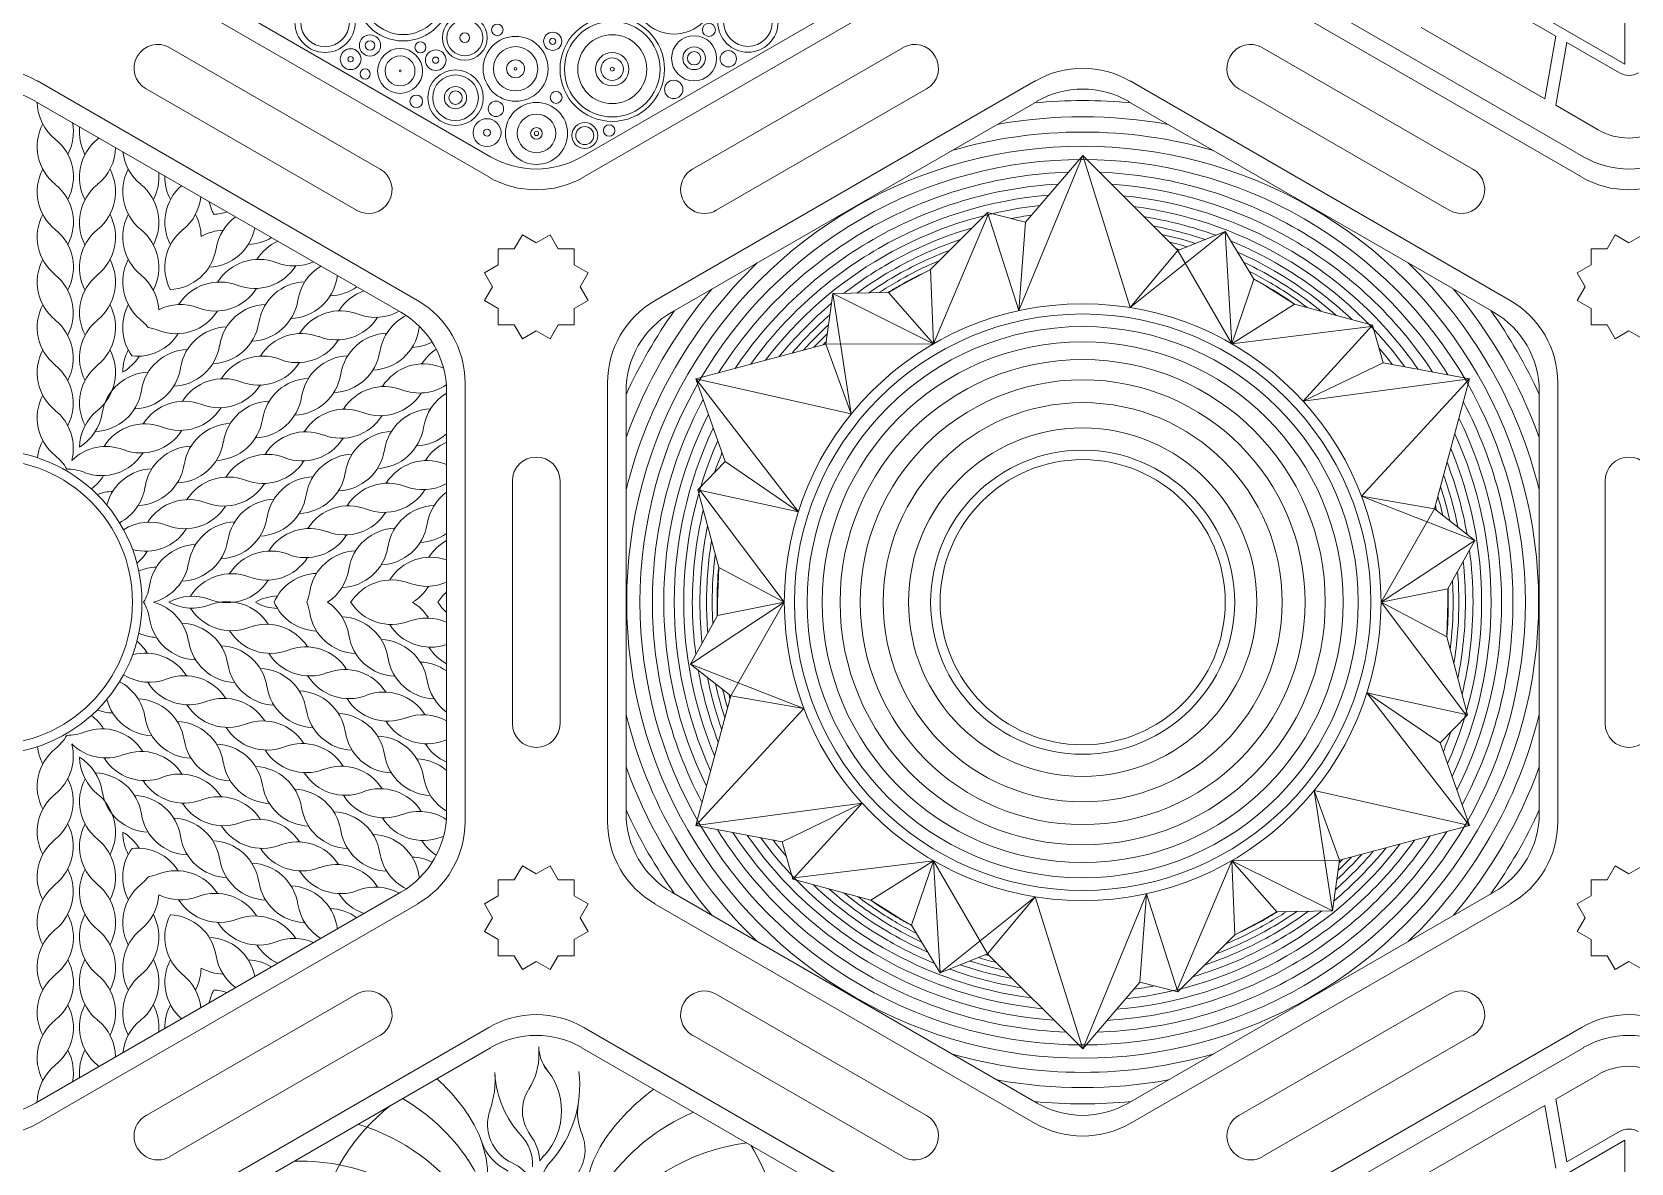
# Model space of a CAD drawing. Header units: millimetres. Extents: x -13 to 887, y 0 to 600.
# Drawn here: x 97.8 to 224, y 205.7 to 295 of the extents above; entities that cross this region are included whole.
import ezdxf

# ---------------------------------------------------------------- set-up
doc = ezdxf.new("R2010")
doc.units = ezdxf.units.MM
for name, color, linetype, lineweight, true_color in [('Cut_First', 1, 'Continuous', 20, 0xff0000), ('Cut_Second', 1, 'Continuous', 20, 0xff0000), ('Vector Engrave', 5, 'Continuous', 0, 0x0000ff)]:
    doc.layers.add(name, color=color, linetype=linetype, lineweight=lineweight, true_color=true_color)

msp = doc.modelspace()

# ---------------------------------------------------------------- linework, layer by layer
at = {"layer": 'Cut_First'}
for p, q in [((103.88, 300.88), (133.88, 283.56)), ((141.38, 283.56), (171.38, 300.88)), ((190.12, 300.88), (220.12, 283.56)), ((128.25, 273.82), (98.25, 291.14)), ((177, 291.14), (147, 273.82)), ((214.5, 273.82), (184.5, 291.14)), ((132, 232.68), (132, 267.32)), ((143.25, 267.32), (143.25, 232.68)), ((218.25, 232.68), (218.25, 267.32)), ((98.25, 208.86), (128.25, 226.18)), ((147, 226.18), (177, 208.86)), ((184.5, 208.86), (214.5, 226.18)), ((133.88, 216.44), (103.88, 199.12)), ((171.38, 199.12), (141.38, 216.44)), ((220.12, 216.44), (190.12, 199.12))]:
    msp.add_line(p, q, dxfattribs=at)
for centre in [(94.5, 250), (180.75, 250)]:
    msp.add_circle(centre, 11.25, dxfattribs=at)
for centre, start, end in [((94.5, 284.64), 60, 120), ((180.75, 284.64), 60, 120), ((137.62, 290.05), 240, 300), ((223.87, 290.05), 240, 300), ((124.5, 267.32), 0, 60), ((150.75, 267.32), 120, 180), ((210.75, 267.32), 0, 60), ((124.5, 232.68), 300, 0), ((150.75, 232.68), 180, 240), ((210.75, 232.68), 300, 0), ((137.62, 209.95), 60, 120), ((223.87, 209.95), 60, 120), ((94.5, 215.36), 240, 300), ((180.75, 215.36), 240, 300)]:
    msp.add_arc(centre, 7.5, start, end, dxfattribs=at)
at = {"layer": 'Cut_Second'}
for p, q in [((108.7, 293.76), (125.3, 284.18)), ((149.95, 284.18), (166.55, 293.76)), ((194.95, 293.76), (211.55, 284.18)), ((123.43, 280.93), (106.82, 290.52)), ((168.43, 290.52), (151.82, 280.93)), ((209.68, 280.93), (193.07, 290.52)), ((136.53, 279), (135.89, 277.9)), ((137.62, 278.36), (136.53, 279)), ((138.72, 279), (137.62, 278.36)), ((139.36, 277.9), (138.72, 279)), ((222.78, 279), (222.14, 277.9)), ((223.87, 278.36), (222.78, 279)), ((224.97, 279), (223.87, 278.36)), ((135.89, 277.9), (134.62, 277.9)), ((134.62, 277.9), (134.62, 276.63)), ((140.62, 277.9), (139.36, 277.9)), ((140.62, 276.63), (140.62, 277.9)), ((222.14, 277.9), (220.88, 277.9)), ((220.88, 277.9), (220.88, 276.63)), ((134.62, 276.63), (133.53, 276)), ((141.72, 276), (140.62, 276.63)), ((220.88, 276.63), (219.78, 276)), ((133.53, 276), (134.16, 274.9)), ((141.09, 274.9), (141.72, 276)), ((219.78, 276), (220.41, 274.9)), ((134.16, 274.9), (133.53, 273.8)), ((141.72, 273.8), (141.09, 274.9)), ((220.41, 274.9), (219.78, 273.8)), ((133.53, 273.8), (134.62, 273.17)), ((134.62, 273.17), (134.62, 271.9)), ((140.62, 273.17), (141.72, 273.8)), ((140.62, 271.9), (140.62, 273.17)), ((219.78, 273.8), (220.88, 273.17)), ((220.88, 273.17), (220.88, 271.9)), ((134.62, 271.9), (135.89, 271.9)), ((135.89, 271.9), (136.53, 270.8)), ((136.53, 270.8), (137.62, 271.43)), ((137.62, 271.43), (138.72, 270.8)), ((138.72, 270.8), (139.36, 271.9)), ((139.36, 271.9), (140.62, 271.9)), ((220.88, 271.9), (222.14, 271.9)), ((222.14, 271.9), (222.78, 270.8)), ((222.78, 270.8), (223.87, 271.43)), ((223.87, 271.43), (224.97, 270.8)), ((135.75, 240.42), (135.75, 259.58)), ((139.5, 259.58), (139.5, 240.42)), ((222, 240.42), (222, 259.58)), ((136.53, 229.2), (135.89, 228.1)), ((137.62, 228.57), (136.53, 229.2)), ((138.72, 229.2), (137.62, 228.57)), ((139.36, 228.1), (138.72, 229.2)), ((222.78, 229.2), (222.14, 228.1)), ((223.87, 228.57), (222.78, 229.2)), ((224.97, 229.2), (223.87, 228.57)), ((135.89, 228.1), (134.62, 228.1)), ((134.62, 228.1), (134.62, 226.83)), ((140.62, 228.1), (139.36, 228.1)), ((140.62, 226.83), (140.62, 228.1)), ((222.14, 228.1), (220.88, 228.1)), ((220.88, 228.1), (220.88, 226.83)), ((134.62, 226.83), (133.53, 226.2)), ((133.53, 226.2), (134.16, 225.1)), ((141.72, 226.2), (140.62, 226.83)), ((141.09, 225.1), (141.72, 226.2)), ((220.88, 226.83), (219.78, 226.2)), ((219.78, 226.2), (220.41, 225.1)), ((134.16, 225.1), (133.53, 224)), ((141.72, 224), (141.09, 225.1)), ((220.41, 225.1), (219.78, 224)), ((133.53, 224), (134.62, 223.37)), ((140.62, 223.37), (141.72, 224)), ((219.78, 224), (220.88, 223.37)), ((134.62, 223.37), (134.62, 222.1)), ((140.62, 222.1), (140.62, 223.37)), ((220.88, 223.37), (220.88, 222.1)), ((134.62, 222.1), (135.89, 222.1)), ((135.89, 222.1), (136.53, 221)), ((136.53, 221), (137.62, 221.64)), ((137.62, 221.64), (138.72, 221)), ((138.72, 221), (139.36, 222.1)), ((139.36, 222.1), (140.62, 222.1)), ((220.88, 222.1), (222.14, 222.1)), ((222.14, 222.1), (222.78, 221)), ((222.78, 221), (223.87, 221.64)), ((223.87, 221.64), (224.97, 221)), ((106.82, 209.48), (123.43, 219.07)), ((151.82, 219.07), (168.43, 209.48)), ((193.07, 209.48), (209.68, 219.07)), ((125.3, 215.82), (108.7, 206.24)), ((166.55, 206.24), (149.95, 215.82)), ((211.55, 215.82), (194.95, 206.24))]:
    msp.add_line(p, q, dxfattribs=at)
for centre, start, end in [((107.76, 292.14), 60, 240), ((167.49, 292.14), 300, 120), ((194.01, 292.14), 60, 240), ((124.36, 282.56), 240, 60), ((150.89, 282.56), 120, 300), ((210.61, 282.56), 240, 60), ((137.62, 259.58), 0, 180), ((223.87, 259.58), 0, 180), ((137.62, 240.42), 180, 0), ((223.87, 240.42), 180, 0), ((124.36, 217.44), 300, 120), ((150.89, 217.44), 60, 240), ((210.61, 217.44), 300, 120), ((107.76, 207.86), 120, 300), ((167.49, 207.86), 240, 60), ((194.01, 207.86), 120, 300)]:
    msp.add_arc(centre, 1.88, start, end, dxfattribs=at)
at = {"layer": 'Vector Engrave'}
for p, q in [((134.02, 285.16), (105.19, 301.81)), ((170.06, 301.81), (141.23, 285.16)), ((220.27, 285.16), (191.44, 301.81)), ((209.85, 299.45), (218.1, 294.68)), ((214.41, 297.74), (223.55, 292.46)), ((223.55, 297.36), (223.55, 292.46)), ((207.48, 295.35), (217.23, 289.72)), ((218.1, 294.68), (217.23, 289.72)), ((218.97, 294.18), (218.1, 289.22)), ((218.97, 294.18), (223.12, 291.78)), ((98.1, 289.53), (126.94, 272.89)), ((148.31, 272.89), (177.15, 289.53)), ((184.35, 289.53), (213.19, 272.89)), ((218.1, 289.22), (221.44, 287.29)), ((180.75, 285.25), (175.72, 273.01)), ((180.75, 285.25), (176.25, 280)), ((180.75, 285.25), (188.25, 277.75)), ((180.75, 285.25), (184.5, 273.25)), ((173.25, 280.75), (168.75, 276.25)), ((173.3, 280.59), (168.97, 270.4)), ((176.25, 280), (173.25, 280.75)), ((175.72, 273.01), (173.25, 280.75)), ((176.25, 280), (175.72, 273.01)), ((192, 279.25), (184.5, 273.25)), ((188.25, 277.75), (192, 279.25)), ((192, 279.25), (194.25, 275.5)), ((192.53, 270.4), (192, 279.25)), ((184.5, 273.25), (188.25, 277.75)), ((188.25, 277.75), (192.53, 270.4)), ((168.75, 276.25), (166.33, 274.97)), ((168.75, 276.25), (168.97, 270.4)), ((194.25, 275.5), (192.53, 270.4)), ((194.25, 275.5), (195.17, 274.97)), ((160.47, 270.37), (161.04, 274.37)), ((161.04, 274.37), (165.42, 274.44)), ((161.04, 274.37), (162.49, 264.87)), ((168.97, 270.4), (161.04, 274.37)), ((165.42, 274.44), (166.33, 274.97)), ((165.42, 274.44), (168.97, 270.4)), ((197.48, 273.52), (195.17, 274.97)), ((197.48, 273.52), (192.53, 270.4)), ((203.63, 271.87), (197.48, 273.52)), ((203.52, 271.75), (192.53, 270.4)), ((198.16, 265.86), (203.63, 271.87)), ((204.48, 268.9), (203.63, 271.87)), ((150.22, 267.62), (160.47, 270.37)), ((160.47, 270.37), (168.97, 270.4)), ((162.49, 264.87), (160.47, 270.37)), ((204.48, 268.9), (198.16, 265.86)), ((211.28, 267.62), (204.48, 268.9)), ((150.22, 267.62), (152.52, 261.1)), ((150.22, 267.62), (162.49, 264.87)), ((150.22, 267.62), (158.31, 257.14)), ((211.28, 267.62), (198.16, 265.86)), ((211.28, 267.62), (202.76, 258.38)), ((211.28, 267.62), (208.53, 257.38)), ((130.54, 266.65), (130.54, 233.35)), ((144.71, 233.35), (144.71, 266.65)), ((216.79, 266.65), (216.79, 233.35)), ((152.52, 261.1), (150.37, 258.88)), ((152.52, 261.1), (158.31, 257.14)), ((150.37, 258.88), (152.02, 252.73)), ((158.31, 257.14), (150.37, 258.88)), ((150.53, 258.84), (157.2, 250)), ((202.76, 258.38), (208.53, 257.38)), ((211.71, 254.88), (202.76, 258.38)), ((208.53, 257.38), (204.3, 250)), ((208.53, 257.38), (211.71, 254.88)), ((204.3, 250), (211.71, 254.88)), ((211.71, 254.88), (209.58, 251.06)), ((152.02, 252.73), (151.92, 250)), ((152.02, 252.73), (157.2, 250)), ((157.2, 250), (149.79, 245.12)), ((151.92, 248.94), (151.92, 250)), ((151.92, 248.94), (157.2, 250)), ((152.97, 242.62), (157.2, 250)), ((209.58, 251.06), (204.3, 250)), ((209.48, 247.27), (204.3, 250)), ((210.97, 241.16), (204.3, 250)), ((209.48, 247.27), (209.58, 250)), ((209.58, 251.06), (209.58, 250)), ((149.79, 245.12), (151.92, 248.94)), ((211.13, 241.12), (209.48, 247.27)), ((152.97, 242.62), (149.79, 245.12)), ((149.79, 245.12), (158.74, 241.62)), ((150.22, 232.37), (152.97, 242.62)), ((158.74, 241.62), (152.97, 242.62)), ((211.28, 232.37), (203.19, 242.86)), ((203.19, 242.86), (211.13, 241.12)), ((208.98, 238.9), (203.19, 242.86)), ((150.22, 232.37), (158.74, 241.62)), ((208.98, 238.9), (211.13, 241.12)), ((211.28, 232.37), (208.98, 238.9)), ((211.28, 232.37), (199.01, 235.13)), ((199.01, 235.13), (201.03, 229.63)), ((200.46, 225.63), (199.01, 235.13)), ((150.22, 232.37), (163.34, 234.14)), ((157.02, 231.1), (163.34, 234.14)), ((163.34, 234.14), (157.87, 228.13)), ((150.22, 232.37), (157.02, 231.1)), ((211.28, 232.37), (201.03, 229.63)), ((157.02, 231.1), (157.87, 228.13)), ((157.98, 228.25), (168.97, 229.6)), ((164.02, 226.48), (168.97, 229.6)), ((167.25, 224.5), (168.97, 229.6)), ((173.25, 222.25), (168.97, 229.6)), ((168.97, 229.6), (169.5, 220.75)), ((188.2, 219.41), (192.53, 229.6)), ((201.03, 229.63), (192.53, 229.6)), ((192.53, 229.6), (200.46, 225.63)), ((192.75, 223.75), (192.53, 229.6)), ((196.08, 225.56), (192.53, 229.6)), ((201.03, 229.63), (200.46, 225.63)), ((157.87, 228.13), (164.02, 226.48)), ((126.94, 227.11), (98.1, 210.47)), ((177.15, 210.47), (148.31, 227.11)), ((164.02, 226.48), (166.33, 225.03)), ((169.5, 220.75), (177, 226.75)), ((177, 226.75), (173.25, 222.25)), ((180.75, 214.75), (177, 226.75)), ((180.75, 214.75), (185.78, 226.99)), ((213.19, 227.11), (184.35, 210.47)), ((185.25, 220), (185.78, 226.99)), ((185.78, 226.99), (188.25, 219.25)), ((167.25, 224.5), (166.33, 225.03)), ((192.75, 223.75), (195.17, 225.03)), ((196.08, 225.56), (195.17, 225.03)), ((200.46, 225.63), (196.08, 225.56)), ((169.5, 220.75), (167.25, 224.5)), ((188.25, 219.25), (192.75, 223.75)), ((173.25, 222.25), (169.5, 220.75)), ((180.75, 214.75), (173.25, 222.25)), ((180.75, 214.75), (185.25, 220)), ((185.25, 220), (188.25, 219.25)), ((105.19, 198.19), (134.02, 214.84)), ((137.83, 214.37), (137.82, 214.91)), ((141.23, 214.84), (170.06, 198.19)), ((191.44, 198.19), (220.27, 214.84)), ((221.44, 212.71), (218.1, 210.78)), ((218.97, 205.82), (218.1, 210.78)), ((217.23, 210.28), (207.48, 204.65)), ((218.1, 205.32), (217.23, 210.28)), ((223.55, 207.54), (214.41, 202.26)), ((223.12, 208.22), (218.97, 205.82)), ((223.55, 202.64), (223.55, 207.54))]:
    msp.add_line(p, q, dxfattribs=at)
for centre, radius in [((127.12, 298.07), 3.77), ((127.12, 298.07), 3.27), ((148.5, 298.07), 3.23), ((120.95, 295.77), 2.38), ((154.33, 295.79), 2.38), ((120.95, 295.77), 1.92), ((154.33, 295.79), 1.92), ((131.98, 294.55), 1.77), ((131.98, 294.55), 1.42), ((134.55, 295.17), 0.453), ((143.62, 292.07), 4.12), ((143.62, 292.07), 3.77), ((151.25, 295.17), 0.514), ((124.5, 293.94), 0.839), ((124.5, 293.94), 0.375), ((128.48, 293.8), 0.436), ((131.98, 294.55), 0.384), ((135.99, 292.1), 2.56), ((138.92, 294.27), 0.714), ((138.92, 294.27), 0.241), ((143.62, 292.07), 2.72), ((150.08, 292.93), 1.78), ((122.97, 292.86), 0.822), ((122.97, 292.86), 0.209), ((126.87, 291.93), 1.77), ((126.87, 291.93), 1.18), ((129.69, 292.78), 0.814), ((129.69, 292.78), 0.247), ((135.99, 292.1), 1.75), ((143.62, 292.07), 1.32), ((143.62, 292.07), 0.89), ((150.08, 292.93), 0.894), ((150.08, 292.93), 0.528), ((152.78, 292.89), 0.645), ((124.12, 291.69), 0.403), ((126.87, 291.93), 0.0766), ((131.25, 289.82), 2.19), ((131.25, 289.82), 1.8), ((135.99, 292.1), 0.707), ((135.99, 292.1), 0.103), ((143.62, 292.07), 0.15), ((131.25, 289.82), 0.877), ((131.25, 289.82), 0.53), ((139.19, 289.84), 0.467), ((148.47, 290.47), 0.726), ((128.15, 289.53), 0.501), ((134.44, 288.94), 0.609), ((137.64, 287), 2.45), ((133.74, 287.06), 1.1), ((137.64, 287), 1.52), ((141.45, 286.83), 1.02), ((133.74, 287.06), 0.274), ((137.64, 287), 0.461), ((137.64, 287), 0.169), ((141.45, 286.83), 0.713), ((143.38, 287.23), 0.45), ((180.75, 250), 23.55), ((180.75, 250), 22.75), ((180.75, 250), 21.75), ((180.75, 250), 20.55), ((180.75, 250), 19.15), ((180.75, 250), 17.55), ((180.75, 250), 15.75), ((180.75, 250), 13.75), ((94.5, 250), 12), ((180.75, 250), 12)]:
    msp.add_circle(centre, radius, dxfattribs=at)
for centre, radius, start, end in [((223.87, 293.08), 1.5, 240, 300), ((94.5, 283.29), 7.21, 60, 120), ((180.75, 283.29), 7.21, 60, 120), ((102.05, 289.52), 3.82, 180.9392, 231.2454), ((180.75, 250), 39.59, 84.443, 95.557), ((97.27, 287.13), 3.82, 332.1782, 10.8719), ((180.75, 250), 38.31, 79.8357, 100.1643), ((102.05, 285.96), 3.82, 152.1782, 231.2454), ((97.27, 283.56), 3.82, 332.1782, 51.2454), ((105.38, 287.13), 3.82, 174.0224, 207.8218), ((105.38, 283.56), 3.82, 128.7546, 207.8218), ((100.6, 289.52), 3.82, 308.7546, 311.1082), ((180.75, 250), 37.11, 73.8118, 106.1882), ((223.87, 291.51), 4.88, 240, 300), ((100.6, 285.96), 3.82, 308.7546, 358.9637), ((108.8, 285.96), 3.82, 186.0707, 231.2454), ((180.75, 250), 35.99, 60, 120), ((102.05, 282.39), 3.82, 152.1782, 231.2454), ((100.6, 282.39), 3.82, 308.7546, 27.8218), ((108.8, 282.39), 3.82, 152.1782, 231.2454), ((137.62, 291.4), 7.21, 240, 300), ((180.75, 250), 34.94, 60, 120), ((223.87, 291.4), 7.21, 240, 300), ((97.27, 279.99), 3.82, 332.1782, 51.2454), ((105.38, 279.99), 3.82, 128.7546, 207.8218), ((104.02, 279.99), 3.82, 332.1782, 51.2454), ((104.02, 283.56), 3.82, 332.1782, 5.4304), ((112.13, 283.56), 3.82, 178.8104, 207.8218), ((112.13, 279.99), 3.82, 130.9663, 207.8218), ((180.75, 250), 33.96, 91.8883, 120), ((180.75, 250), 33.06, 93.3338, 120), ((180.75, 250), 33.96, 60, 87.7852), ((180.75, 250), 33.06, 60, 86.0721), ((107.35, 282.39), 3.82, 308.7546, 354.1694), ((115.55, 282.39), 3.82, 191.5627, 207.8148), ((180.75, 250), 32.24, 94.7639, 120), ((180.75, 250), 32.24, 60, 84.36), ((102.05, 278.82), 3.82, 152.1782, 231.2454), ((100.6, 278.82), 3.82, 308.7546, 27.8218), ((108.8, 278.82), 3.82, 152.1782, 231.2454), ((107.35, 278.82), 3.82, 0.806, 27.8218), ((115.55, 278.82), 3.82, 152.1782, 152.4528), ((108.94, 282.64), 3.82, 327.5472, 327.8218), ((112.02, 284.43), 3.82, 272.1852, 288.4373), ((116.13, 277.32), 3.82, 125.8306, 171.2454), ((180.75, 250), 35.99, 120, 180), ((180.75, 250), 34.94, 120, 180), ((180.75, 250), 31.49, 96.1635, 120), ((180.75, 250), 30.81, 97.5156, 100.5783), ((180.75, 250), 31.49, 60, 82.6654), ((180.75, 250), 30.81, 70.0281, 81.0082), ((180.75, 250), 34.94, 0, 60), ((180.75, 250), 35.99, 0, 60), ((97.27, 276.43), 3.82, 332.1782, 51.2454), ((105.38, 276.43), 3.82, 128.7546, 207.8218), ((104.02, 276.43), 3.82, 332.1782, 51.2454), ((112.13, 276.43), 3.82, 128.7546, 207.8218), ((113.04, 275.54), 3.82, 92.1782, 119.194), ((111.66, 280.27), 3.82, 272.1782, 349.0337), ((180.75, 250), 33.96, 120, 147.7852), ((180.75, 250), 30.81, 106.3755, 120), ((180.75, 250), 30.21, 71.3183, 79.4117), ((180.75, 250), 29.69, 72.5202, 77.9035), ((180.75, 250), 33.96, 31.8883, 60), ((108.57, 278.49), 3.82, 272.1782, 351.2454), ((114.75, 282.05), 3.82, 272.1782, 301.1896), ((118.81, 275.02), 3.82, 114.5696, 147.8218), ((180.75, 250), 33.06, 120, 146.0721), ((180.75, 250), 32.24, 120, 144.36), ((180.75, 250), 30.21, 108.5355, 120), ((180.75, 250), 29.69, 110.6497, 120), ((180.75, 250), 29.24, 73.6111, 76.5144), ((180.75, 250), 28.86, 74.5676, 75.2784), ((180.75, 250), 30.81, 60, 67.6923), ((180.75, 250), 32.24, 34.7639, 60), ((180.75, 250), 33.06, 33.3338, 60), ((102.05, 275.26), 3.82, 152.1782, 231.2454), ((100.6, 275.26), 3.82, 308.7546, 27.8218), ((108.8, 275.26), 3.82, 152.1782, 231.2454), ((115.72, 273.24), 3.82, 68.7546, 147.8218), ((115.4, 278.58), 3.82, 248.7546, 327.8218), ((118.49, 280.36), 3.82, 248.7546, 293.9293), ((122.59, 273.26), 3.82, 121.0363, 171.2454), ((180.75, 250), 37.11, 133.8118, 166.1882), ((180.75, 250), 31.49, 120, 142.6654), ((180.75, 250), 30.81, 120, 127.6923), ((180.75, 250), 29.24, 112.6779, 120), ((180.75, 250), 30.21, 60, 66.1389), ((180.75, 250), 29.69, 60, 64.6746), ((180.75, 250), 30.81, 46.3755, 60), ((180.75, 250), 31.49, 36.1635, 60), ((180.75, 250), 37.11, 13.8118, 46.1882), ((97.26, 272.86), 3.82, 332.1782, 51.2454), ((105.39, 272.86), 3.82, 128.7546, 207.8218), ((104.01, 272.86), 3.82, 3.4389, 51.2454), ((112.63, 271.45), 3.82, 68.7546, 147.8218), ((119.5, 271.48), 3.82, 92.1782, 171.2454), ((118.12, 276.21), 3.82, 272.1782, 351.2454), ((125.68, 275.04), 3.82, 168.8918, 171.2454), ((180.75, 250), 30.21, 120, 126.1389), ((180.75, 250), 29.69, 120, 124.6746), ((180.75, 250), 29.24, 120, 123.329), ((180.75, 250), 28.86, 114.5672, 120), ((180.75, 250), 29.24, 60, 63.329), ((180.75, 250), 28.86, 60, 62.1347), ((180.75, 250), 29.24, 52.6779, 60), ((180.75, 250), 29.69, 50.6497, 60), ((180.75, 250), 30.21, 48.5355, 60), ((112.31, 276.8), 3.82, 248.7546, 327.8218), ((121.21, 277.99), 3.82, 272.1782, 305.9776), ((125.27, 270.96), 3.82, 109.1281, 147.8218), ((180.75, 250), 38.31, 139.8357, 160.1643), ((180.75, 250), 28.86, 120, 122.1347), ((180.75, 250), 28.86, 54.5672, 60), ((180.75, 250), 38.31, 19.8357, 40.1643), ((102.05, 271.69), 3.82, 152.1782, 231.2454), ((100.6, 271.69), 3.82, 308.7546, 27.8218), ((108.8, 271.69), 3.82, 152.1782, 216.2477), ((109.54, 269.67), 3.82, 68.7546, 116.5611), ((109.22, 275.01), 3.82, 248.7546, 327.8218), ((116.41, 269.69), 3.82, 92.1782, 171.2454), ((115.03, 274.42), 3.82, 272.1782, 351.2454), ((122.18, 269.18), 3.82, 68.7546, 147.8218), ((124.95, 276.3), 3.82, 248.7546, 299.0608), ((129.06, 269.2), 3.82, 116.3215, 171.2454), ((123.33, 266.65), 7.21, 0, 60), ((180.75, 250), 39.59, 144.443, 155.557), ((151.92, 266.65), 7.21, 120, 180), ((180.75, 250), 30.81, 130.0281, 141.0082), ((180.75, 250), 30.21, 131.3183, 139.4117), ((180.75, 250), 39.59, 24.443, 35.557), ((209.58, 266.65), 7.21, 0, 60), ((97.26, 269.29), 3.82, 332.1782, 51.2454), ((105.39, 269.29), 3.82, 128.7546, 207.8218), ((104.01, 269.29), 3.82, 38.4047, 51.2454), ((106.45, 267.89), 3.82, 68.7546, 81.5953), ((113.32, 267.91), 3.82, 92.1782, 171.2454), ((111.94, 272.64), 3.82, 272.1782, 351.2454), ((121.86, 274.52), 3.82, 248.7546, 327.8218), ((124.59, 272.14), 3.82, 272.1782, 351.2454), ((132.14, 270.98), 3.82, 168.1121, 171.2454), ((180.75, 250), 29.69, 132.5202, 137.9035), ((106.13, 273.23), 3.82, 263.7523, 327.8218), ((108.85, 270.86), 3.82, 272.1782, 351.2454), ((119.09, 267.39), 3.82, 68.7546, 147.8218), ((118.77, 272.73), 3.82, 248.7546, 327.8218), ((125.97, 267.41), 3.82, 92.1782, 171.2454), ((127.68, 273.93), 3.82, 272.1782, 296.9564), ((180.75, 250), 29.24, 133.6111, 136.5144), ((180.75, 250), 28.86, 134.5676, 135.2784), ((102.05, 268.12), 3.82, 152.1782, 231.2454), ((100.6, 268.12), 3.82, 308.7546, 27.8218), ((108.8, 268.12), 3.82, 152.1782, 179.6331), ((103.04, 271.44), 3.82, 300.3669, 327.8218), ((110.23, 266.13), 3.82, 92.1782, 171.2454), ((116, 265.61), 3.82, 68.7546, 147.8218), ((115.69, 270.95), 3.82, 248.7546, 327.8218), ((122.88, 265.63), 3.82, 92.1782, 171.2454), ((121.5, 270.36), 3.82, 272.1782, 351.2454), ((131.81, 266.77), 3.82, 123.0436, 147.8218), ((180.75, 250), 30.81, 37.5156, 40.5783), ((97.26, 265.73), 3.82, 332.1782, 51.2454), ((105.39, 265.73), 3.82, 128.7546, 207.8218), ((107.14, 264.34), 3.82, 92.1782, 171.2454), ((105.77, 269.07), 3.82, 272.1782, 351.2454), ((112.92, 263.82), 3.82, 68.7546, 147.8218), ((119.79, 263.85), 3.82, 92.1782, 171.2454), ((118.41, 268.58), 3.82, 272.1782, 351.2454), ((128.72, 264.99), 3.82, 68.7546, 147.8218), ((131.49, 272.11), 3.82, 248.7546, 251.8879), ((102.05, 264.55), 3.82, 152.1782, 231.2454), ((102.68, 267.29), 3.82, 272.1782, 351.2454), ((112.6, 269.17), 3.82, 248.7546, 327.8218), ((125.63, 263.2), 3.82, 68.7546, 147.8218), ((125.31, 268.54), 3.82, 248.7546, 327.8218), ((128.4, 270.33), 3.82, 248.7546, 303.6785), ((132.51, 263.22), 3.82, 120.9392, 171.2454), ((97.26, 262.16), 3.82, 345.3453, 51.2454), ((105.39, 262.16), 3.82, 128.7546, 178.8193), ((109.83, 262.04), 3.82, 68.7546, 147.8218), ((109.51, 267.38), 3.82, 248.7546, 327.8218), ((116.7, 262.06), 3.82, 92.1782, 171.2454), ((115.32, 266.79), 3.82, 272.1782, 351.2454), ((122.54, 261.42), 3.82, 68.7546, 147.8218), ((129.42, 261.44), 3.82, 92.1782, 171.2454), ((180.75, 250), 33.96, 151.8883, 180), ((180.75, 250), 33.96, 0, 27.7852), ((99.59, 265.51), 3.82, 301.1807, 351.2454), ((106.74, 260.26), 3.82, 68.7546, 147.8218), ((113.61, 260.28), 3.82, 92.1782, 171.2454), ((112.23, 265.01), 3.82, 272.1782, 351.2454), ((122.22, 266.76), 3.82, 248.7546, 327.8218), ((124.95, 264.38), 3.82, 272.1782, 351.2454), ((180.75, 250), 33.06, 153.3338, 180), ((180.75, 250), 33.06, 0, 26.0721), ((102.05, 260.99), 3.82, 152.1782, 173.7894), ((106.42, 265.6), 3.82, 248.7546, 327.8218), ((109.14, 263.23), 3.82, 272.1782, 351.2454), ((119.45, 259.63), 3.82, 68.7546, 147.8218), ((119.14, 264.97), 3.82, 248.7546, 327.8218), ((126.33, 259.66), 3.82, 92.1782, 171.2454), ((128.04, 266.17), 3.82, 272.1782, 310.8719), ((132.1, 259.14), 3.82, 114.0224, 147.8218), ((180.75, 250), 32.24, 154.7639, 180), ((180.75, 250), 31.49, 156.1635, 180), ((180.75, 250), 32.24, 0, 24.36), ((97.26, 258.59), 3.82, 30.1373, 51.2454), ((103.65, 258.47), 3.82, 68.7546, 134.6547), ((103.33, 263.81), 3.82, 248.7546, 327.8218), ((110.52, 258.5), 3.82, 92.1782, 171.2454), ((116.37, 257.85), 3.82, 68.7546, 147.8218), ((123.24, 257.87), 3.82, 92.1782, 171.2454), ((121.86, 262.6), 3.82, 272.1782, 351.2454), ((180.75, 250), 30.81, 157.5156, 160.5783), ((180.75, 250), 31.49, 0, 22.6654), ((100.56, 256.69), 3.82, 68.7546, 89.8627), ((107.43, 256.72), 3.82, 92.1782, 165.5015), ((106.05, 261.45), 3.82, 272.1782, 351.2454), ((116.05, 263.19), 3.82, 248.7546, 327.8218), ((118.77, 260.82), 3.82, 272.1782, 351.2454), ((129.01, 257.36), 3.82, 68.7546, 147.8218), ((131.78, 264.48), 3.82, 248.7546, 251.1082), ((180.75, 250), 30.21, 11.3183, 19.4117), ((180.75, 250), 30.81, 10.0281, 21.0082), ((100.24, 262.03), 3.82, 306.2106, 327.8218), ((104.34, 254.93), 3.82, 92.1782, 110.9881), ((102.96, 259.66), 3.82, 297.5616, 351.2454), ((113.28, 256.06), 3.82, 68.7546, 147.8218), ((112.96, 261.41), 3.82, 248.7546, 327.8218), ((120.15, 256.09), 3.82, 92.1782, 171.2454), ((125.92, 255.57), 3.82, 68.7546, 147.8218), ((125.6, 260.91), 3.82, 248.7546, 327.8218), ((128.69, 262.7), 3.82, 248.7546, 298.9637), ((180.75, 250), 29.69, 12.5202, 17.9035), ((110.19, 254.28), 3.82, 68.7546, 147.8218), ((109.87, 259.62), 3.82, 248.7546, 327.8218), ((117.06, 254.31), 3.82, 92.1782, 171.2454), ((115.68, 259.04), 3.82, 272.1782, 351.2454), ((122.83, 253.79), 3.82, 68.7546, 147.8218), ((129.7, 253.81), 3.82, 92.1782, 171.2454), ((132.79, 255.59), 3.82, 126.0707, 171.2454), ((180.75, 250), 28.86, 14.5676, 15.2784), ((180.75, 250), 29.24, 13.6111, 16.5144), ((107.1, 252.5), 3.82, 68.7546, 122.4384), ((113.97, 252.52), 3.82, 92.1782, 171.2454), ((112.59, 257.25), 3.82, 272.1782, 351.2454), ((122.51, 259.13), 3.82, 248.7546, 327.8218), ((180.75, 250), 30.81, 166.3755, 180), ((106.78, 257.84), 3.82, 254.4985, 327.8218), ((119.74, 252), 3.82, 68.7546, 147.8218), ((119.42, 257.34), 3.82, 248.7546, 327.8218), ((126.61, 252.03), 3.82, 92.1782, 171.2454), ((125.23, 256.76), 3.82, 272.1782, 351.2454), ((128.32, 258.54), 3.82, 272.1782, 305.4304), ((180.75, 250), 30.21, 168.5355, 180), ((103.69, 256.05), 3.82, 309.0119, 327.8218), ((110.88, 250.74), 3.82, 92.1782, 171.2454), ((109.5, 255.47), 3.82, 272.1782, 351.2454), ((116.65, 250.22), 3.82, 68.7546, 147.8218), ((123.52, 250.24), 3.82, 92.1782, 171.2454), ((122.14, 254.97), 3.82, 272.1782, 351.2454), ((132.38, 251.51), 3.82, 118.8104, 147.8218), ((180.75, 250), 29.69, 170.6497, 180), ((180.75, 250), 29.24, 172.6779, 180), ((180.75, 250), 30.81, 0, 7.6923), ((107.79, 248.96), 3.82, 92.1782, 113.7894), ((106.41, 253.69), 3.82, 285.3453, 351.2454), ((116.33, 255.56), 3.82, 248.7546, 327.8218), ((119.05, 253.19), 3.82, 303.4389, 351.2454), ((129.29, 249.73), 3.82, 70.9663, 147.8218), ((180.75, 250), 28.86, 174.5672, 180), ((180.75, 250), 30.21, 0, 6.1389), ((103.32, 251.9), 3.82, 330.1373, 351.2454), ((113.56, 248.43), 3.82, 68.7546, 147.8218), ((113.24, 253.78), 3.82, 248.7546, 327.8218), ((120.43, 248.46), 3.82, 92.1782, 156.2477), ((126.2, 247.94), 3.82, 68.7546, 147.8218), ((128.97, 255.07), 3.82, 248.7546, 294.1694), ((125.89, 253.28), 3.82, 300.806, 327.8218), ((180.75, 250), 29.24, 0, 3.329), ((180.75, 250), 29.69, 0, 4.6746), ((103.32, 248.1), 3.82, 8.7546, 29.8627), ((106.41, 246.31), 3.82, 8.7546, 74.6547), ((110.47, 246.65), 3.82, 68.7546, 118.8193), ((110.47, 253.35), 3.82, 241.1807, 291.2454), ((113.24, 246.22), 3.82, 32.1782, 111.2454), ((117.34, 246.68), 3.82, 92.1782, 119.6331), ((117.34, 253.32), 3.82, 240.3669, 267.8218), ((120.43, 251.54), 3.82, 203.7523, 267.8218), ((115.97, 251.41), 3.82, 338.4047, 351.2454), ((115.97, 248.59), 3.82, 8.7546, 21.5953), ((119.05, 246.81), 3.82, 8.7546, 56.5611), ((126.2, 252.06), 3.82, 212.1782, 291.2454), ((125.89, 246.72), 3.82, 32.1782, 59.194), ((129.99, 253.82), 3.82, 267.5472, 267.8218), ((129.99, 246.18), 3.82, 92.1782, 92.4528), ((133.08, 247.96), 3.82, 131.5627, 147.8148), ((133.08, 252.04), 3.82, 212.1852, 228.4373), ((180.75, 250), 35.99, 180, 240), ((180.75, 250), 34.94, 180, 240), ((180.75, 250), 33.96, 180, 207.7852), ((180.75, 250), 33.06, 180, 206.0721), ((180.75, 250), 32.24, 180, 204.36), ((180.75, 250), 31.49, 180, 202.6654), ((180.75, 250), 30.81, 180, 187.6923), ((180.75, 250), 30.21, 180, 186.1389), ((180.75, 250), 29.69, 180, 184.6746), ((180.75, 250), 29.24, 180, 183.329), ((180.75, 250), 28.86, 180, 182.1347), ((180.75, 250), 34.94, 300, 0), ((180.75, 250), 35.99, 300, 0), ((180.75, 250), 28.86, 354.5672, 0), ((180.75, 250), 31.49, 336.1635, 0), ((180.75, 250), 28.86, 0, 2.1347), ((180.75, 250), 29.24, 352.6779, 0), ((180.75, 250), 32.24, 334.7639, 0), ((180.75, 250), 29.69, 350.6497, 0), ((180.75, 250), 33.06, 333.3338, 0), ((180.75, 250), 30.21, 348.5355, 0), ((180.75, 250), 30.81, 346.3755, 0), ((180.75, 250), 33.96, 331.8883, 0), ((110.88, 249.26), 3.82, 188.7546, 267.8218), ((113.56, 251.57), 3.82, 212.1782, 291.2454), ((123.52, 249.76), 3.82, 188.7546, 267.8218), ((122.14, 245.03), 3.82, 8.7546, 87.8218), ((128.97, 244.93), 3.82, 65.8306, 111.2454), ((107.79, 251.04), 3.82, 246.2106, 267.8218), ((109.5, 244.53), 3.82, 8.7546, 87.8218), ((116.65, 249.78), 3.82, 212.1782, 291.2454), ((116.33, 244.44), 3.82, 32.1782, 111.2454), ((126.61, 247.97), 3.82, 188.7546, 267.8218), ((129.29, 250.27), 3.82, 212.1782, 289.0337), ((103.69, 243.95), 3.82, 32.1782, 50.9881), ((113.97, 247.48), 3.82, 188.7546, 267.8218), ((112.59, 242.75), 3.82, 8.7546, 87.8218), ((119.42, 242.66), 3.82, 32.1782, 111.2454), ((125.23, 243.24), 3.82, 8.7546, 87.8218), ((132.38, 248.49), 3.82, 212.1782, 241.1896), ((106.78, 242.16), 3.82, 32.1782, 105.5015), ((117.06, 245.69), 3.82, 188.7546, 267.8218), ((119.74, 248), 3.82, 212.1782, 291.2454), ((129.7, 246.19), 3.82, 188.7546, 267.8218), ((128.32, 241.46), 3.82, 54.5696, 87.8218), ((102.96, 240.34), 3.82, 8.7546, 62.4384), ((107.1, 247.5), 3.82, 237.5616, 291.2454), ((110.19, 245.72), 3.82, 212.1782, 291.2454), ((109.87, 240.38), 3.82, 32.1782, 111.2454), ((115.68, 240.96), 3.82, 8.7546, 87.8218), ((122.83, 246.21), 3.82, 212.1782, 291.2454), ((122.51, 240.87), 3.82, 32.1782, 111.2454), ((132.79, 244.41), 3.82, 188.7546, 233.9293), ((180.75, 250), 30.81, 190.0281, 201.0082), ((180.75, 250), 30.21, 191.3183, 199.4117), ((107.43, 243.28), 3.82, 194.4985, 267.8218), ((106.05, 238.55), 3.82, 8.7546, 87.8218), ((112.96, 238.59), 3.82, 32.1782, 111.2454), ((120.15, 243.91), 3.82, 188.7546, 267.8218), ((118.77, 239.18), 3.82, 8.7546, 87.8218), ((125.92, 244.43), 3.82, 212.1782, 291.2454), ((125.6, 239.09), 3.82, 32.1782, 111.2454), ((180.75, 250), 29.69, 192.5202, 197.9035), ((180.75, 250), 29.24, 193.6111, 196.5144), ((180.75, 250), 28.86, 194.5676, 195.2784), ((104.34, 245.07), 3.82, 249.0119, 267.8218), ((113.28, 243.94), 3.82, 212.1782, 291.2454), ((123.24, 242.13), 3.82, 188.7546, 267.8218), ((121.86, 237.4), 3.82, 8.7546, 87.8218), ((128.69, 237.3), 3.82, 61.0363, 111.2454), ((180.75, 250), 37.11, 193.8118, 226.1882), ((180.75, 250), 37.11, 313.8118, 346.1882), ((103.33, 236.19), 3.82, 32.1782, 111.2454), ((100.24, 237.97), 3.82, 32.1782, 53.7894), ((110.52, 241.5), 3.82, 188.7546, 267.8218), ((109.14, 236.77), 3.82, 8.7546, 87.8218), ((116.37, 242.15), 3.82, 212.1782, 291.2454), ((116.05, 236.81), 3.82, 32.1782, 111.2454), ((129.01, 242.64), 3.82, 212.1782, 291.2454), ((102.05, 239.01), 3.82, 186.2106, 207.8218), ((97.26, 241.41), 3.82, 308.7546, 329.8627), ((97.26, 237.84), 3.82, 308.7546, 14.6547), ((100.56, 243.31), 3.82, 270.1373, 291.2454), ((103.65, 241.53), 3.82, 225.3453, 291.2454), ((113.61, 239.72), 3.82, 188.7546, 267.8218), ((112.23, 234.99), 3.82, 8.7546, 87.8218), ((119.14, 235.03), 3.82, 32.1782, 111.2454), ((126.33, 240.34), 3.82, 188.7546, 267.8218), ((124.95, 235.62), 3.82, 8.7546, 87.8218), ((132.1, 240.86), 3.82, 212.1782, 245.9776), ((131.78, 235.52), 3.82, 108.8918, 111.2454), ((180.75, 250), 30.81, 337.5156, 340.5783), ((102.05, 235.45), 3.82, 128.7546, 207.8218), ((105.39, 237.84), 3.82, 181.1807, 231.2454), ((99.59, 234.49), 3.82, 8.7546, 58.8193), ((106.74, 239.74), 3.82, 212.1782, 291.2454), ((106.42, 234.4), 3.82, 32.1782, 111.2454), ((116.7, 237.94), 3.82, 188.7546, 267.8218), ((119.45, 240.37), 3.82, 212.1782, 291.2454), ((129.42, 238.56), 3.82, 188.7546, 267.8218), ((128.04, 233.83), 3.82, 49.1281, 87.8218), ((97.26, 234.27), 3.82, 308.7546, 27.8218), ((105.39, 234.27), 3.82, 152.1782, 231.2454), ((102.68, 232.71), 3.82, 8.7546, 87.8218), ((109.51, 232.62), 3.82, 32.1782, 111.2454), ((115.32, 233.21), 3.82, 8.7546, 87.8218), ((122.54, 238.58), 3.82, 212.1782, 291.2454), ((122.22, 233.24), 3.82, 32.1782, 111.2454), ((132.51, 236.78), 3.82, 188.7546, 239.0608), ((180.75, 250), 38.31, 199.8357, 220.1643), ((180.75, 250), 38.31, 319.8357, 340.1643), ((102.05, 231.88), 3.82, 128.7546, 207.8218), ((100.6, 231.88), 3.82, 332.1782, 51.2454), ((107.14, 235.66), 3.82, 188.7546, 267.8218), ((109.83, 237.96), 3.82, 212.1782, 291.2454), ((119.79, 236.15), 3.82, 188.7546, 267.8218), ((118.41, 231.42), 3.82, 8.7546, 87.8218), ((125.63, 236.8), 3.82, 212.1782, 291.2454), ((125.31, 231.46), 3.82, 32.1782, 111.2454), ((105.77, 230.93), 3.82, 8.7546, 87.8218), ((112.92, 236.18), 3.82, 212.1782, 291.2454), ((112.6, 230.83), 3.82, 32.1782, 111.2454), ((122.88, 234.37), 3.82, 188.7546, 267.8218), ((128.4, 229.67), 3.82, 56.3215, 111.2454), ((180.75, 250), 39.59, 204.443, 215.557), ((180.75, 250), 39.59, 324.443, 335.557), ((97.26, 230.71), 3.82, 308.7546, 27.8218), ((105.39, 230.71), 3.82, 152.1782, 231.2454), ((110.23, 233.87), 3.82, 188.7546, 267.8218), ((108.85, 229.14), 3.82, 8.7546, 87.8218), ((116, 234.39), 3.82, 212.1782, 291.2454), ((115.69, 229.05), 3.82, 32.1782, 111.2454), ((121.5, 229.64), 3.82, 8.7546, 87.8218), ((128.72, 235.01), 3.82, 212.1782, 291.2454), ((123.33, 233.35), 7.21, 300, 0), ((151.92, 233.35), 7.21, 180, 240), ((209.58, 233.35), 7.21, 300, 0), ((102.05, 228.31), 3.82, 128.7546, 207.8218), ((100.6, 228.31), 3.82, 332.1782, 51.2454), ((108.8, 231.88), 3.82, 180.3669, 207.8218), ((103.04, 228.56), 3.82, 32.1782, 59.6331), ((113.32, 232.09), 3.82, 188.7546, 267.8218), ((111.94, 227.36), 3.82, 8.7546, 87.8218), ((118.77, 227.27), 3.82, 32.1782, 111.2454), ((125.97, 232.59), 3.82, 188.7546, 267.8218), ((124.59, 227.86), 3.82, 8.7546, 87.8218), ((131.81, 233.23), 3.82, 212.1782, 236.9564), ((131.49, 227.89), 3.82, 108.1121, 111.2454), ((180.75, 250), 33.96, 211.8883, 240), ((180.75, 250), 33.06, 213.3338, 240), ((180.75, 250), 32.24, 214.7639, 240), ((180.75, 250), 31.49, 216.1635, 240), ((180.75, 250), 30.81, 217.5156, 220.5783), ((180.75, 250), 32.24, 300, 324.36), ((180.75, 250), 33.06, 300, 326.0721), ((180.75, 250), 33.96, 300, 327.7852), ((108.8, 228.31), 3.82, 143.7523, 207.8218), ((106.13, 226.77), 3.82, 32.1782, 96.2477), ((116.41, 230.31), 3.82, 188.7546, 267.8218), ((119.09, 232.61), 3.82, 212.1782, 291.2454), ((129.06, 230.8), 3.82, 188.7546, 243.6785), ((127.68, 226.07), 3.82, 63.0436, 87.8218), ((180.75, 250), 31.49, 300, 322.6654), ((180.75, 250), 30.81, 310.0281, 321.0082), ((180.75, 250), 30.21, 311.3183, 319.4117), ((180.75, 250), 29.69, 312.5202, 317.9035), ((180.75, 250), 29.24, 313.6111, 316.5144), ((97.26, 227.14), 3.82, 308.7546, 27.8218), ((105.39, 227.14), 3.82, 152.1782, 231.2454), ((106.45, 232.11), 3.82, 278.4047, 291.2454), ((109.22, 224.99), 3.82, 32.1782, 111.2454), ((115.03, 225.58), 3.82, 8.7546, 87.8218), ((122.18, 230.82), 3.82, 212.1782, 291.2454), ((121.86, 225.48), 3.82, 32.1782, 111.2454), ((180.75, 250), 28.86, 314.5676, 315.2784), ((102.05, 224.74), 3.82, 128.7546, 207.8218), ((100.6, 224.74), 3.82, 332.1782, 51.2454), ((108.8, 224.74), 3.82, 128.7546, 207.8218), ((104.01, 230.71), 3.82, 308.7546, 321.5953), ((119.5, 228.52), 3.82, 188.7546, 267.8218), ((118.12, 223.79), 3.82, 8.7546, 87.8218), ((124.95, 223.7), 3.82, 60.9392, 111.2454), ((132.14, 229.02), 3.82, 188.7546, 191.8879), ((180.75, 250), 30.81, 226.3755, 240), ((180.75, 250), 30.21, 228.5355, 240), ((104.01, 227.14), 3.82, 308.7546, 356.5611), ((109.54, 230.33), 3.82, 243.4389, 291.2454), ((112.63, 228.55), 3.82, 212.1782, 291.2454), ((112.31, 223.2), 3.82, 32.1782, 111.2454), ((122.59, 226.74), 3.82, 188.7546, 238.9637), ((125.27, 229.04), 3.82, 212.1782, 250.8719), ((180.75, 250), 29.69, 230.6497, 240), ((180.75, 250), 29.24, 232.6779, 240), ((180.75, 250), 28.86, 234.5672, 240), ((97.27, 223.57), 3.82, 308.7546, 27.8218), ((105.38, 223.57), 3.82, 152.1782, 231.2454), ((104.02, 223.57), 3.82, 308.7546, 27.8218), ((112.13, 223.57), 3.82, 152.1782, 231.2454), ((108.57, 221.51), 3.82, 8.7546, 87.8218), ((115.72, 226.76), 3.82, 212.1782, 291.2454), ((115.4, 221.42), 3.82, 32.1782, 111.2454), ((121.21, 222.01), 3.82, 54.0224, 87.8218), ((180.75, 250), 29.24, 240, 243.329), ((180.75, 250), 28.86, 240, 242.1347), ((180.75, 250), 29.24, 292.6779, 300), ((180.75, 250), 28.86, 294.5672, 300), ((180.75, 250), 28.86, 300, 302.1347), ((180.75, 250), 29.24, 300, 303.329), ((180.75, 250), 29.69, 300, 304.6746), ((180.75, 250), 30.21, 300, 306.1389), ((180.75, 250), 30.81, 300, 307.6923), ((102.05, 221.18), 3.82, 128.7546, 207.8218), ((100.6, 221.18), 3.82, 332.1782, 51.2454), ((108.8, 221.18), 3.82, 128.7546, 207.8218), ((111.66, 219.73), 3.82, 10.9663, 87.8218), ((118.49, 219.64), 3.82, 66.0707, 111.2454), ((125.68, 224.96), 3.82, 188.7546, 191.1082), ((180.75, 250), 30.21, 240, 246.1389), ((180.75, 250), 29.69, 240, 244.6746), ((180.75, 250), 30.21, 288.5355, 300), ((180.75, 250), 29.69, 290.6497, 300), ((118.81, 224.98), 3.82, 212.1782, 245.4304), ((180.75, 250), 31.49, 240, 262.6654), ((180.75, 250), 30.81, 240, 247.6923), ((180.75, 250), 28.86, 254.5676, 255.2784), ((180.75, 250), 31.49, 276.1635, 300), ((180.75, 250), 30.81, 286.3755, 300), ((97.27, 220.01), 3.82, 308.7546, 27.8218), ((105.38, 220.01), 3.82, 152.1782, 231.2454), ((104.02, 220.01), 3.82, 308.7546, 27.8218), ((112.13, 220.01), 3.82, 152.1782, 229.0337), ((107.35, 221.18), 3.82, 332.1782, 359.194), ((113.04, 224.46), 3.82, 240.806, 267.8218), ((116.13, 222.68), 3.82, 188.7546, 234.1694), ((114.75, 217.95), 3.82, 58.8104, 87.8218), ((180.75, 250), 33.06, 240, 266.0721), ((180.75, 250), 32.24, 240, 264.36), ((180.75, 250), 30.81, 250.0281, 261.0082), ((180.75, 250), 30.21, 251.3183, 259.4117), ((180.75, 250), 29.69, 252.5202, 257.9035), ((180.75, 250), 29.24, 253.6111, 256.5144), ((180.75, 250), 33.06, 273.3338, 300), ((180.75, 250), 32.24, 274.7639, 300), ((102.05, 217.61), 3.82, 128.7546, 207.8218), ((100.6, 217.61), 3.82, 332.1782, 51.2454), ((108.8, 217.61), 3.82, 128.7546, 207.8218), ((107.35, 217.61), 3.82, 5.8306, 51.2454), ((180.75, 250), 34.94, 240, 300), ((180.75, 250), 33.96, 240, 267.7852), ((180.75, 250), 33.96, 271.8883, 300), ((180.75, 250), 30.81, 277.5156, 280.5783), ((115.55, 217.61), 3.82, 152.1852, 168.4373), ((115.55, 221.18), 3.82, 207.5472, 207.8218), ((108.94, 217.36), 3.82, 32.1782, 32.4528), ((112.02, 215.57), 3.82, 71.5627, 87.8148), ((180.75, 250), 35.99, 240, 300), ((97.27, 216.44), 3.82, 308.7546, 27.8218), ((105.38, 216.44), 3.82, 152.1782, 231.2454), ((104.02, 216.44), 3.82, 354.5696, 27.8218), ((112.13, 216.44), 3.82, 152.1782, 181.1896), ((102.05, 214.04), 3.82, 128.7546, 207.8218), ((100.6, 214.04), 3.82, 1.0363, 51.2454), ((108.8, 214.04), 3.82, 128.7546, 173.9293), ((97.27, 212.87), 3.82, 349.1281, 27.8218), ((105.38, 212.87), 3.82, 152.1782, 185.9776), ((137.62, 208.6), 7.21, 60, 120), ((140.82, 214.96), 3, 180.9548, 218.4342), ((223.87, 208.6), 7.21, 60, 120), ((102.05, 210.48), 3.82, 128.7546, 179.0608), ((100.6, 210.48), 3.82, 48.8918, 51.2454), ((132.83, 214.28), 5, 327.2095, 0.9548), ((134.38, 209.84), 5.23, 317.8952, 42.1729), ((180.75, 250), 37.11, 253.8118, 286.1882), ((223.87, 208.49), 4.88, 60, 120), ((119.01, 200.56), 16, 34.1168, 47.6794), ((127.37, 212.26), 7, 340.4644, 5.173), ((142.33, 213.31), 8, 184.0313, 222.655), ((132.05, 211.85), 9, 318.2345, 7.0237), ((180.75, 250), 38.31, 259.8357, 280.1643), ((119.01, 197), 16, 34.1168, 59.7512), ((139.72, 209.85), 3.19, 146.9891, 216.4403), ((156.24, 198.56), 16, 125.673, 145.8832), ((94.5, 216.71), 7.21, 240, 300), ((136.03, 197.72), 16, 128.2789, 205.8832), ((124.8, 204.49), 9, 3.4644, 34.1168), ((137.15, 208.79), 3.37, 160.4644, 244.7782), ((144.88, 209.69), 4, 170.4716, 205.4863), ((156.24, 195), 16, 112.808, 145.8832), ((180.75, 250), 39.59, 264.443, 275.557), ((180.75, 216.71), 7.21, 240, 300), ((119.01, 193.45), 16, 34.1168, 73.5336), ((223.87, 206.92), 1.5, 60, 120), ((137.15, 208.79), 4.08, 199.214, 244.7782), ((133.97, 205.61), 3.37, 356.8622, 44.9341), ((133.97, 205.61), 3.95, 4.3063, 36.4403), ((138.1, 206.79), 3.37, 295.2218, 20.5356), ((150.45, 202.49), 9, 145.8832, 176.5356), ((156.24, 191.45), 16, 97.1522, 145.8832), ((140.95, 198.72), 16, 334.1168, 31.8027), ((119.01, 189.89), 16, 34.1168, 91.8027), ((124.8, 200.93), 9, 3.4644, 34.1168), ((133.97, 202.05), 4.08, 34.3036, 64.7782), ((141.28, 203.61), 4.08, 137.8952, 145.6964), ((141.28, 203.61), 3.37, 137.8952, 183.1378), ((134.38, 209.84), 5.93, 317.8952, 320.7231)]:
    msp.add_arc(centre, radius, start, end, dxfattribs=at)

doc.saveas('drawing.dxf')
